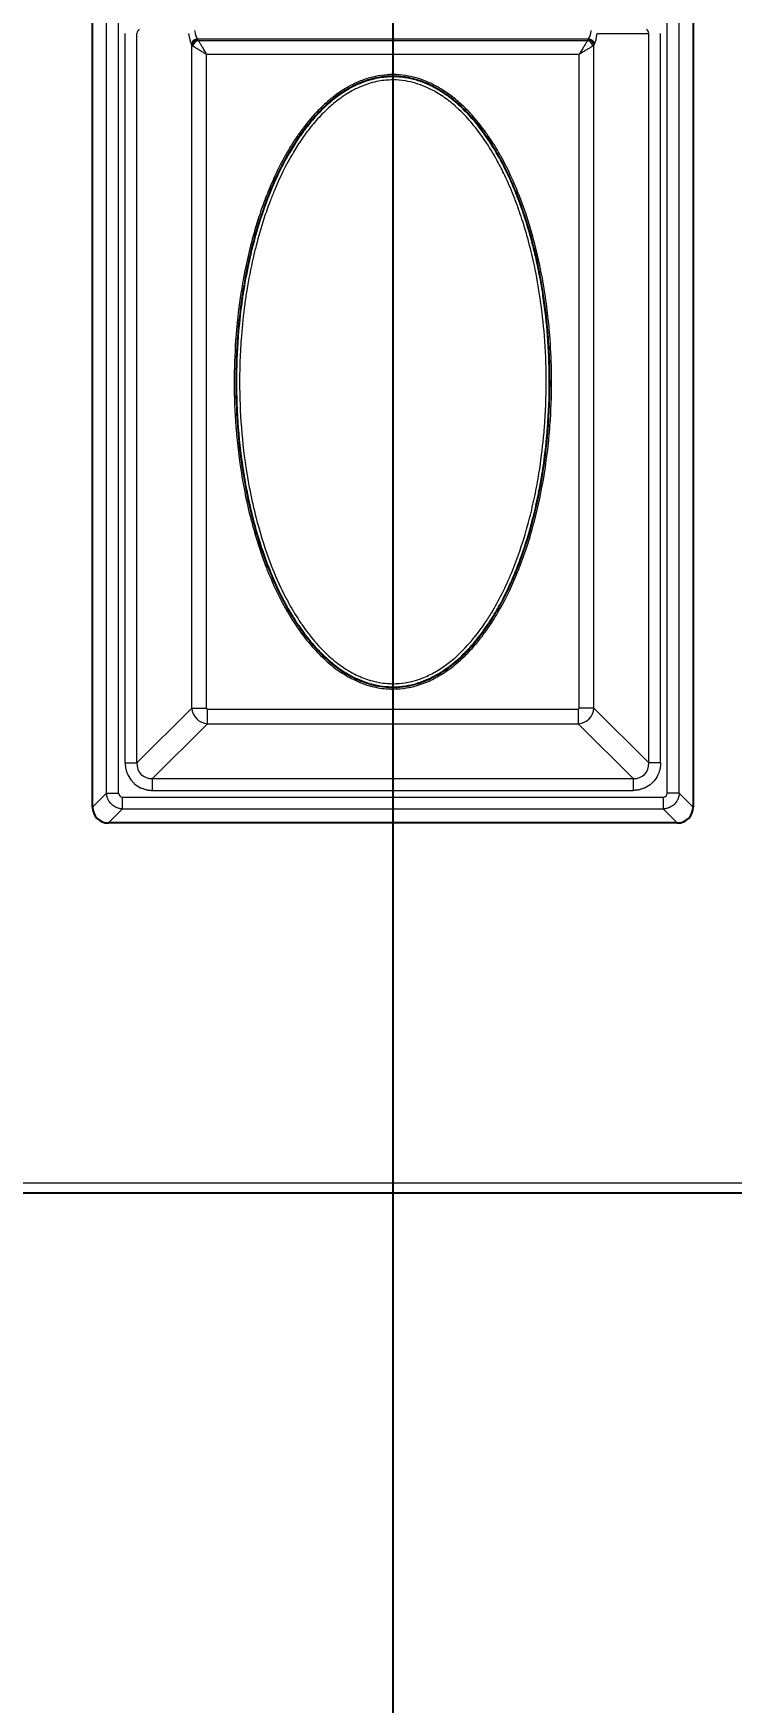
# Model space of a CAD drawing. Header units: millimetres. Extents: x 0 to 1486, y 0 to 1051.
# Drawn here: x 270.6 to 305.1, y 122.8 to 205.4 of the extents above; entities that cross this region are included whole.
import ezdxf

# ---------------------------------------------------------------- set-up
doc = ezdxf.new("R2010")
doc.units = ezdxf.units.MM
doc.header["$LTSCALE"] = 1.25
for name, color, linetype, lineweight, true_color in [('Bemaßungen(DIN)', 7, 'Continuous', 5, 0x262659), ('Sichtbare Kanten(DIN)', 7, 'Continuous', 25, 0x262659), ('Sichtbare tangentiale Kanten(DIN)', 7, 'Continuous', 15, 0x1a1a3e)]:
    doc.layers.add(name, color=color, linetype=linetype, lineweight=lineweight, true_color=true_color)
doc.styles.add('Aktuell-DINGroßer Text', font='arial.ttf')
doc.dimstyles.new('STANDARD-DIN', dxfattribs={"dimscale": 1.25, "dimtxt": 5.25, "dimasz": 2.5, "dimexe": 3.175, "dimexo": 0, "dimgap": 0.8, "dimtad": 1, "dimrnd": 1e-08, "dimtxsty": 'Aktuell-DINGroßer Text', "dimcen": 0.09, "dimdle": 10, "dimclrd": 256, "dimclre": 256, "dimclrt": 256, "dimazin": 2, "dimtfac": 0.666667, "dimtmove": 0, "dimatfit": 3, "dimfxl": 1, "dimtolj": 1, "dimlwd": 25, "dimlwe": 25, "dimarcsym": 0})

# ---------------------------------------------------------------- blocks, each defined once
blk = doc.blocks.new('_DotSmall')
at = {"color": 0, "linetype": 'ByBlock', "const_width": 0.5}
blk.add_lwpolyline([(-0.0625, 0, 1), (0.0625, 0, 1)], format="xyb", close=True, dxfattribs=at)
blk = doc.blocks.new('*D92')
at = {"layer": 'Bemaßungen(DIN)', "color": 250, "linetype": 'Continuous', "lineweight": 25, "true_color": 0x3f3f3f, "transparency": 16777216}
for p, q in [((254.888, 223.658), (254.888, 107.189)), ((288.388, 223.658), (288.388, 107.189)), ((254.888, 111.158), (288.388, 111.158))]:
    blk.add_line(p, q, dxfattribs=at)
at = {"layer": 'Defpoints', "color": 0, "linetype": 'Continuous', "transparency": 16777216}
for p in [(254.888, 223.658), (288.388, 223.658), (288.388, 111.158)]:
    blk.add_point(p, dxfattribs=at)
at = {"layer": 'Bemaßungen(DIN)', "color": 250, "linetype": 'Continuous', "lineweight": 25, "true_color": 0x3f3f3f, "transparency": 16777216, "xscale": 3.125, "yscale": 3.125, "zscale": 3.125, "rotation": 180}
blk.add_blockref('_DotSmall', (254.888, 111.158), dxfattribs=at)
at = {"layer": 'Bemaßungen(DIN)', "color": 250, "linetype": 'Continuous', "lineweight": 25, "true_color": 0x3f3f3f, "transparency": 16777216, "xscale": 3.125, "yscale": 3.125, "zscale": 3.125}
blk.add_blockref('_DotSmall', (288.388, 111.158), dxfattribs=at)
at = {"layer": 'Bemaßungen(DIN)', "color": 179, "linetype": 'Continuous', "lineweight": 25, "true_color": 0x262659, "transparency": 16777216, "insert": (257.557, 120.046), "char_height": 6.5625, "attachment_point": 1, "style": 'Aktuell-DINGroßer Text'}
blk.add_mtext('\\A1;33,5{\\H4.375;±0,1}', dxfattribs=at)
blk = doc.blocks.new('*D93')
at = {"layer": 'Bemaßungen(DIN)', "color": 250, "linetype": 'Continuous', "lineweight": 25, "true_color": 0x3f3f3f, "transparency": 16777216}
for p, q in [((288.388, 223.658), (288.388, 107.189)), ((321.888, 223.658), (321.888, 107.189)), ((288.388, 111.158), (321.888, 111.158))]:
    blk.add_line(p, q, dxfattribs=at)
at = {"layer": 'Defpoints', "color": 0, "linetype": 'Continuous', "transparency": 16777216}
for p in [(288.388, 223.658), (321.888, 223.658), (321.888, 111.158)]:
    blk.add_point(p, dxfattribs=at)
at = {"layer": 'Bemaßungen(DIN)', "color": 250, "linetype": 'Continuous', "lineweight": 25, "true_color": 0x3f3f3f, "transparency": 16777216, "xscale": 3.125, "yscale": 3.125, "zscale": 3.125, "rotation": 180}
blk.add_blockref('_DotSmall', (288.388, 111.158), dxfattribs=at)
at = {"layer": 'Bemaßungen(DIN)', "color": 250, "linetype": 'Continuous', "lineweight": 25, "true_color": 0x3f3f3f, "transparency": 16777216, "xscale": 3.125, "yscale": 3.125, "zscale": 3.125}
blk.add_blockref('_DotSmall', (321.888, 111.158), dxfattribs=at)
at = {"layer": 'Bemaßungen(DIN)', "color": 179, "linetype": 'Continuous', "lineweight": 25, "true_color": 0x262659, "transparency": 16777216, "insert": (291.057, 120.046), "char_height": 6.5625, "attachment_point": 1, "style": 'Aktuell-DINGroßer Text'}
blk.add_mtext('\\A1;33,5{\\H4.375;±0,1}', dxfattribs=at)

msp = doc.modelspace()

# ---------------------------------------------------------------- linework, layer by layer
at = {"layer": 'Sichtbare Kanten(DIN)'}
for p, q in [((273.538, 167.096), (273.538, 280.22)), ((303.238, 280.22), (303.238, 167.096)), ((302.45, 166.308), (274.326, 166.308)), ((209.138, 148.008), (1081.138, 148.008))]:
    msp.add_line(p, q, dxfattribs=at)
for centre, major_axis in [((274.351, 167.12), (-0.583, -0.583)), ((302.426, 167.12), (0.583, -0.583))]:
    msp.add_ellipse(centre, major_axis=major_axis, ratio=0.970288, start_param=5.512866, end_param=7.053504, dxfattribs=at)
at = {"layer": 'Sichtbare tangentiale Kanten(DIN)'}
for p, q in [((274.232, 167.79), (274.232, 279.527)), ((274.823, 167.79), (274.823, 279.527)), ((301.954, 167.79), (301.954, 279.527)), ((302.545, 167.79), (302.545, 279.527)), ((275.151, 169.279), (275.151, 205.361)), ((275.733, 169.279), (275.733, 205.361)), ((278.445, 204.778), (278.423, 204.82)), ((278.445, 171.991), (278.445, 204.778)), ((278.714, 205.09), (298.062, 205.09)), ((278.736, 205.047), (278.714, 205.09)), ((278.768, 205.004), (298.008, 205.004)), ((298.041, 205.047), (298.062, 205.09)), ((298.332, 204.778), (298.353, 204.82)), ((298.332, 171.991), (298.332, 204.778)), ((298.489, 205.361), (301.044, 205.361)), ((301.044, 169.279), (301.044, 205.361)), ((301.626, 169.279), (301.626, 205.361)), ((279.172, 204.33), (297.604, 204.33)), ((279.172, 171.991), (279.172, 204.33)), ((297.604, 171.991), (297.604, 204.33)), ((288.388, 203.325), (288.388, 203.249)), ((288.388, 203.249), (288.388, 203.213)), ((288.388, 203.213), (288.388, 203.059)), ((275.733, 169.279), (278.445, 171.991)), ((278.445, 171.991), (279.172, 171.991)), ((279.221, 171.942), (297.556, 171.942)), ((279.221, 171.215), (279.221, 171.942)), ((297.556, 171.942), (297.556, 171.215)), ((298.332, 171.991), (297.604, 171.991)), ((301.044, 169.279), (298.332, 171.991)), ((276.509, 168.503), (279.221, 171.215)), ((279.221, 171.215), (297.556, 171.215)), ((300.267, 168.503), (297.556, 171.215)), ((275.151, 169.279), (275.733, 169.279)), ((301.626, 169.279), (301.044, 169.279)), ((276.509, 167.921), (276.509, 168.503)), ((276.509, 168.503), (300.267, 168.503)), ((300.267, 168.503), (300.267, 167.921)), ((273.538, 167.096), (274.232, 167.79)), ((274.232, 167.79), (274.823, 167.79)), ((276.509, 167.921), (300.267, 167.921)), ((302.545, 167.79), (301.954, 167.79)), ((303.238, 167.096), (302.545, 167.79)), ((274.326, 166.308), (275.02, 167.002)), ((275.02, 167.593), (301.757, 167.593)), ((275.02, 167.002), (275.02, 167.593)), ((275.02, 167.002), (301.757, 167.002)), ((301.757, 167.593), (301.757, 167.002)), ((302.45, 166.308), (301.757, 167.002)), ((209.138, 148.508), (1081.138, 148.508))]:
    msp.add_line(p, q, dxfattribs=at)
for centre, major_axis, ratio, start_param, end_param in [((276.027, 205.361), (0.294, 0), 0.850826, 2.198862, 3.141444), ((278.554, 205.895), (-0.001, 1.197), 0.249407, 2.033422, 2.685728), ((278.714, 204.82), (-0.267, -0.136), 0.876427, 4.292601, 5.756816), ((278.736, 204.778), (-0.267, -0.136), 0.876427, 4.292601, 5.756816), ((279.226, 204.831), (-0.803, 0), 0.281851, 0.234549, 0.438861), ((278.768, 204.734), (-0.212, -0.212), 0.822157, 4.024283, 5.400495), ((278.846, 205.898), (0, 0.9), 0.332438, 2.027023, 2.68632), ((279.261, 205.099), (-0.539, 0), 0.439726, 0.219686, 0.413587), ((297.515, 205.099), (0.539, 0), 0.439726, 5.869599, 6.063499), ((298.008, 204.734), (0.212, -0.212), 0.822157, 0.88269, 2.258902), ((298.041, 204.778), (0.267, -0.136), 0.876427, 0.526369, 1.990584), ((297.931, 205.898), (0, 0.9), 0.332438, 3.596865, 4.256163), ((298.062, 204.82), (0.267, -0.136), 0.876427, 0.526369, 1.990584), ((297.551, 204.831), (0.803, 0), 0.281851, 5.844325, 6.048636), ((298.223, 205.895), (0.001, 1.197), 0.249407, 3.597457, 4.249764), ((300.75, 205.361), (-0.294, 0), 0.850826, 3.141742, 4.084323), ((279.224, 171.994), (0.566, -0.566), 0.950188, 3.956104, 5.468674), ((279.224, 171.994), (0.0375, 0.0375), 0.943242, 2.385308, 3.897877), ((297.553, 171.994), (-0.566, -0.566), 0.950188, 0.814511, 2.327081), ((297.553, 171.994), (-0.0375, 0.0375), 0.943242, 2.385308, 3.897877), ((276.593, 169.363), (0.65, 0.65), 0.870843, 2.385491, 3.897694), ((300.183, 169.363), (-0.65, 0.65), 0.870843, 2.385491, 3.897694), ((275.026, 167.796), (-0.146, -0.146), 0.970883, 5.512439, 7.053932), ((301.751, 167.796), (-0.146, 0.146), 0.970883, 2.370846, 3.912339)]:
    msp.add_ellipse(centre, major_axis=major_axis, ratio=ratio, start_param=start_param, end_param=end_param, dxfattribs=at)
for points, knots in [([(278.768, 205.004), (278.774, 204.995), (278.779, 204.985), (278.785, 204.975), (278.792, 204.965), (278.798, 204.954), (278.805, 204.943), (278.816, 204.924), (278.828, 204.904), (278.841, 204.883), (278.843, 204.879), (278.846, 204.874), (278.848, 204.87), (278.874, 204.827), (278.902, 204.781), (278.931, 204.732), (278.937, 204.723), (278.943, 204.713), (278.949, 204.703), (278.984, 204.644), (279.021, 204.583), (279.058, 204.52), (279.077, 204.489), (279.096, 204.457), (279.115, 204.426), (279.125, 204.41), (279.134, 204.394), (279.144, 204.378), (279.153, 204.362), (279.163, 204.346), (279.172, 204.33)], [0, 0, 0, 0, 0.0583903, 0.0583903, 0.0583903, 0.1166231, 0.1166231, 0.1166231, 0.213731, 0.213731, 0.213731, 0.233069, 0.233069, 0.233069, 0.4274621, 0.4274621, 0.4274621, 0.4661163, 0.4661163, 0.4661163, 0.6989275, 0.6989275, 0.6989275, 0.8156207, 0.8156207, 0.8156207, 0.8739806, 0.8739806, 0.8739806, 0.9322842, 0.9322842, 0.9322842, 0.9322842]), ([(298.008, 205.004), (298.003, 204.995), (297.997, 204.985), (297.991, 204.975), (297.985, 204.965), (297.978, 204.954), (297.972, 204.943), (297.961, 204.924), (297.949, 204.904), (297.936, 204.883), (297.933, 204.879), (297.931, 204.874), (297.928, 204.87), (297.903, 204.827), (297.875, 204.781), (297.845, 204.732), (297.84, 204.723), (297.834, 204.713), (297.828, 204.703), (297.792, 204.644), (297.756, 204.583), (297.718, 204.52), (297.699, 204.489), (297.68, 204.457), (297.661, 204.426), (297.652, 204.41), (297.642, 204.394), (297.633, 204.378), (297.623, 204.362), (297.614, 204.346), (297.604, 204.33)], [0, 0, 0, 0, 0.0583903, 0.0583903, 0.0583903, 0.1166231, 0.1166231, 0.1166231, 0.2137311, 0.2137311, 0.2137311, 0.233069, 0.233069, 0.233069, 0.4274621, 0.4274621, 0.4274621, 0.4661163, 0.4661163, 0.4661163, 0.6989275, 0.6989275, 0.6989275, 0.8156207, 0.8156207, 0.8156207, 0.8739806, 0.8739806, 0.8739806, 0.9322842, 0.9322842, 0.9322842, 0.9322842]), ([(278.499, 204.734), (278.508, 204.729), (278.517, 204.723), (278.528, 204.717), (278.538, 204.711), (278.549, 204.705), (278.56, 204.698), (278.579, 204.687), (278.599, 204.675), (278.62, 204.662), (278.624, 204.66), (278.628, 204.657), (278.632, 204.654), (278.675, 204.629), (278.722, 204.601), (278.77, 204.572), (278.78, 204.566), (278.79, 204.56), (278.799, 204.554), (278.858, 204.519), (278.92, 204.482), (278.982, 204.444), (279.014, 204.425), (279.045, 204.407), (279.077, 204.387), (279.093, 204.378), (279.109, 204.368), (279.125, 204.359), (279.14, 204.349), (279.156, 204.34), (279.172, 204.33)], [0, 0, 0, 0, 0.0583903, 0.0583903, 0.0583903, 0.1166231, 0.1166231, 0.1166231, 0.213731, 0.213731, 0.213731, 0.233069, 0.233069, 0.233069, 0.4274621, 0.4274621, 0.4274621, 0.4661163, 0.4661163, 0.4661163, 0.6989275, 0.6989275, 0.6989275, 0.8156207, 0.8156207, 0.8156207, 0.8739806, 0.8739806, 0.8739806, 0.9322842, 0.9322842, 0.9322842, 0.9322842]), ([(298.278, 204.734), (298.269, 204.729), (298.259, 204.723), (298.249, 204.717), (298.239, 204.711), (298.228, 204.705), (298.217, 204.698), (298.198, 204.687), (298.178, 204.675), (298.157, 204.662), (298.153, 204.66), (298.148, 204.657), (298.144, 204.654), (298.101, 204.629), (298.055, 204.601), (298.006, 204.572), (297.997, 204.566), (297.987, 204.56), (297.977, 204.554), (297.918, 204.519), (297.857, 204.482), (297.794, 204.444), (297.763, 204.425), (297.731, 204.407), (297.7, 204.387), (297.684, 204.378), (297.668, 204.368), (297.652, 204.359), (297.636, 204.349), (297.62, 204.34), (297.604, 204.33)], [0, 0, 0, 0, 0.0583903, 0.0583903, 0.0583903, 0.1166231, 0.1166231, 0.1166231, 0.2137311, 0.2137311, 0.2137311, 0.233069, 0.233069, 0.233069, 0.4274621, 0.4274621, 0.4274621, 0.4661163, 0.4661163, 0.4661163, 0.6989275, 0.6989275, 0.6989275, 0.8156207, 0.8156207, 0.8156207, 0.8739806, 0.8739806, 0.8739806, 0.9322842, 0.9322842, 0.9322842, 0.9322842]), ([(288.388, 203.325), (288.601, 203.325), (288.815, 203.308), (289.025, 203.275), (289.197, 203.248), (289.367, 203.211), (289.534, 203.164), (289.71, 203.114), (289.882, 203.054), (290.051, 202.984), (290.24, 202.905), (290.423, 202.815), (290.601, 202.715), (290.733, 202.64), (290.863, 202.56), (290.989, 202.475), (291.183, 202.343), (291.37, 202.2), (291.549, 202.049), (291.641, 201.971), (291.73, 201.891), (291.817, 201.81), (292.012, 201.627), (292.198, 201.435), (292.374, 201.234), (292.598, 200.98), (292.807, 200.714), (293.003, 200.438), (293.031, 200.398), (293.059, 200.358), (293.087, 200.318), (293.307, 200), (293.511, 199.671), (293.7, 199.334), (293.725, 199.29), (293.75, 199.246), (293.774, 199.202), (293.935, 198.907), (294.086, 198.606), (294.228, 198.301), (294.391, 197.948), (294.542, 197.59), (294.681, 197.227), (294.956, 196.512), (295.187, 195.78), (295.381, 195.04), (295.383, 195.034), (295.384, 195.028), (295.386, 195.022), (295.582, 194.273), (295.74, 193.515), (295.865, 192.751), (295.932, 192.346), (295.989, 191.939), (296.037, 191.531), (296.079, 191.171), (296.115, 190.809), (296.143, 190.447), (296.189, 189.868), (296.218, 189.287), (296.229, 188.706), (296.233, 188.513), (296.235, 188.321), (296.235, 188.129), (296.235, 187.408), (296.209, 186.688), (296.156, 185.97), (296.152, 185.917), (296.148, 185.863), (296.144, 185.81), (296.082, 185.039), (295.99, 184.27), (295.865, 183.506), (295.864, 183.498), (295.863, 183.49), (295.861, 183.483), (295.737, 182.727), (295.58, 181.976), (295.386, 181.236), (295.337, 181.049), (295.286, 180.863), (295.233, 180.678), (295.071, 180.12), (294.888, 179.568), (294.679, 179.026), (294.644, 178.933), (294.607, 178.84), (294.57, 178.747), (294.318, 178.122), (294.031, 177.511), (293.701, 176.923), (293.656, 176.845), (293.611, 176.767), (293.566, 176.689), (293.415, 176.434), (293.256, 176.183), (293.087, 175.939), (292.989, 175.798), (292.887, 175.658), (292.783, 175.522), (292.652, 175.351), (292.516, 175.185), (292.374, 175.023), (292.189, 174.813), (291.995, 174.611), (291.789, 174.421), (291.711, 174.349), (291.631, 174.278), (291.549, 174.209), (291.329, 174.023), (291.097, 173.85), (290.854, 173.695), (290.771, 173.642), (290.686, 173.591), (290.601, 173.543), (290.382, 173.419), (290.154, 173.311), (289.919, 173.221), (289.793, 173.173), (289.664, 173.13), (289.534, 173.093), (289.379, 173.049), (289.221, 173.014), (289.063, 172.988), (288.84, 172.951), (288.614, 172.932), (288.388, 172.932), (288.277, 172.932), (288.166, 172.937), (288.055, 172.946), (287.781, 172.968), (287.508, 173.018), (287.243, 173.093), (287.238, 173.094), (287.234, 173.096), (287.229, 173.097), (286.937, 173.18), (286.654, 173.294), (286.383, 173.431), (286.313, 173.467), (286.244, 173.504), (286.176, 173.543), (285.944, 173.674), (285.721, 173.822), (285.509, 173.983), (285.413, 174.056), (285.319, 174.131), (285.227, 174.209), (284.992, 174.408), (284.77, 174.623), (284.56, 174.848), (284.507, 174.906), (284.454, 174.964), (284.402, 175.023), (284.147, 175.314), (283.91, 175.621), (283.69, 175.939), (283.67, 175.968), (283.65, 175.997), (283.631, 176.026), (283.433, 176.317), (283.248, 176.617), (283.076, 176.923), (283.02, 177.022), (282.966, 177.121), (282.913, 177.221), (282.638, 177.739), (282.395, 178.273), (282.179, 178.818), (282.151, 178.887), (282.124, 178.956), (282.097, 179.026), (281.889, 179.568), (281.705, 180.12), (281.544, 180.678), (281.49, 180.863), (281.439, 181.049), (281.39, 181.236), (281.223, 181.875), (281.083, 182.521), (280.968, 183.172), (280.948, 183.283), (280.929, 183.395), (280.911, 183.506), (280.786, 184.27), (280.694, 185.039), (280.633, 185.81), (280.631, 185.838), (280.628, 185.867), (280.626, 185.895), (280.57, 186.638), (280.542, 187.383), (280.542, 188.129), (280.542, 188.2), (280.542, 188.27), (280.542, 188.341), (280.547, 189.044), (280.577, 189.747), (280.633, 190.447), (280.643, 190.578), (280.654, 190.708), (280.667, 190.838), (280.726, 191.478), (280.807, 192.117), (280.911, 192.751), (280.971, 193.114), (281.038, 193.477), (281.113, 193.837), (281.196, 194.234), (281.288, 194.629), (281.39, 195.022), (281.502, 195.448), (281.626, 195.872), (281.763, 196.291), (281.866, 196.607), (281.978, 196.921), (282.097, 197.231), (282.152, 197.373), (282.208, 197.514), (282.266, 197.654), (282.497, 198.214), (282.757, 198.761), (283.052, 199.29), (283.06, 199.305), (283.068, 199.319), (283.076, 199.334), (283.266, 199.671), (283.469, 200), (283.69, 200.318), (283.699, 200.332), (283.709, 200.346), (283.719, 200.36), (283.931, 200.663), (284.158, 200.956), (284.402, 201.234), (284.531, 201.38), (284.664, 201.522), (284.803, 201.659), (284.939, 201.794), (285.081, 201.924), (285.227, 202.049), (285.359, 202.161), (285.496, 202.268), (285.636, 202.369), (285.81, 202.494), (285.99, 202.61), (286.175, 202.715), (286.325, 202.799), (286.48, 202.877), (286.637, 202.946), (286.834, 203.032), (287.036, 203.105), (287.243, 203.164), (287.615, 203.269), (288.002, 203.325), (288.388, 203.325)], [0, 0, 0, 0, 0.639708, 0.639708, 0.639708, 1.160348, 1.160348, 1.160348, 1.708499, 1.708499, 1.708499, 2.321068, 2.321068, 2.321068, 2.777127, 2.777127, 2.777127, 3.481707, 3.481707, 3.481707, 3.840961, 3.840961, 3.840961, 4.642216, 4.642216, 4.642216, 5.656868, 5.656868, 5.656868, 5.802986, 5.802986, 5.802986, 6.963587, 6.963587, 6.963587, 7.114552, 7.114552, 7.114552, 8.124051, 8.124051, 8.124051, 9.289556, 9.289556, 9.289556, 11.587453, 11.587453, 11.587453, 11.605982, 11.605982, 11.605982, 13.927144, 13.927144, 13.927144, 15.159529, 15.159529, 15.159529, 16.248341, 16.248341, 16.248341, 17.992352, 17.992352, 17.992352, 18.569576, 18.569576, 18.569576, 20.730291, 20.730291, 20.730291, 20.890769, 20.890769, 20.890769, 23.211965, 23.211965, 23.211965, 23.235727, 23.235727, 23.235727, 25.53318, 25.53318, 25.53318, 26.112017, 26.112017, 26.112017, 27.854377, 27.854377, 27.854377, 28.153739, 28.153739, 28.153739, 30.175566, 30.175566, 30.175566, 30.445968, 30.445968, 30.445968, 31.33622, 31.33622, 31.33622, 31.85246, 31.85246, 31.85246, 32.496894, 32.496894, 32.496894, 33.336993, 33.336993, 33.336993, 33.657412, 33.657412, 33.657412, 34.522413, 34.522413, 34.522413, 34.818036, 34.818036, 34.818036, 35.57249, 35.57249, 35.57249, 35.978641, 35.978641, 35.978641, 36.46173, 36.46173, 36.46173, 37.139135, 37.139135, 37.139135, 37.472442, 37.472442, 37.472442, 38.299742, 38.299742, 38.299742, 38.313597, 38.313597, 38.313597, 39.224503, 39.224503, 39.224503, 39.460285, 39.460285, 39.460285, 40.259784, 40.259784, 40.259784, 40.620853, 40.620853, 40.620853, 41.545701, 41.545701, 41.545701, 41.781511, 41.781511, 41.781511, 42.942132, 42.942132, 42.942132, 43.047049, 43.047049, 43.047049, 44.102719, 44.102719, 44.102719, 44.442229, 44.442229, 44.442229, 46.200033, 46.200033, 46.200033, 46.423921, 46.423921, 46.423921, 48.166433, 48.166433, 48.166433, 48.745108, 48.745108, 48.745108, 50.727284, 50.727284, 50.727284, 51.066318, 51.066318, 51.066318, 53.387519, 53.387519, 53.387519, 53.473034, 53.473034, 53.473034, 55.708716, 55.708716, 55.708716, 55.921312, 55.921312, 55.921312, 58.029915, 58.029915, 58.029915, 58.421576, 58.421576, 58.421576, 60.351166, 60.351166, 60.351166, 61.455449, 61.455449, 61.455449, 62.672368, 62.672368, 62.672368, 63.995258, 63.995258, 63.995258, 64.993535, 64.993535, 64.993535, 65.448701, 65.448701, 65.448701, 67.264643, 67.264643, 67.264643, 67.314699, 67.314699, 67.314699, 68.475297, 68.475297, 68.475297, 68.525889, 68.525889, 68.525889, 69.636002, 69.636002, 69.636002, 70.220476, 70.220476, 70.220476, 70.796631, 70.796631, 70.796631, 71.316647, 71.316647, 71.316647, 71.957253, 71.957253, 71.957253, 72.473802, 72.473802, 72.473802, 73.117889, 73.117889, 73.117889, 74.278288, 74.278288, 74.278288, 74.278288]), ([(288.388, 203.249), (288.65, 203.249), (289.209, 203.193), (290.083, 202.923), (290.962, 202.439), (291.811, 201.748), (292.571, 200.92), (293.202, 200.037), (293.935, 198.801), (294.672, 197.157), (295.297, 195.172), (295.715, 193.286), (296.029, 191.196), (296.195, 188.752), (296.122, 185.897), (295.782, 183.2), (295.224, 180.794), (294.507, 178.683), (293.664, 176.92), (292.706, 175.491), (291.801, 174.488), (290.869, 173.754), (289.98, 173.295), (289.047, 173.027), (288.065, 172.973), (287.144, 173.173), (286.39, 173.496), (285.76, 173.875), (285.158, 174.351), (284.554, 174.946), (283.985, 175.635), (283.444, 176.429), (282.839, 177.483), (282.195, 178.899), (281.556, 180.789), (281.005, 183.145), (280.674, 185.714), (280.585, 188.367), (280.713, 190.938), (281.09, 193.59), (281.682, 195.915), (282.383, 197.801), (282.994, 199.068), (283.61, 200.087), (284.183, 200.882), (284.908, 201.694), (285.733, 202.387), (286.683, 202.92), (287.551, 203.193), (288.141, 203.249), (288.388, 203.249)], [0, 0, 0, 0, 0.801473, 1.708499, 2.777127, 3.840961, 5.018658, 6.172353, 7.114552, 9.351003, 11.587453, 13.373491, 15.159529, 17.94491, 20.730291, 23.740723, 26.112017, 28.153739, 30.445968, 31.987116, 33.336993, 34.522413, 35.57249, 36.368743, 37.472442, 38.554664, 39.224503, 39.965544, 40.78815, 41.545701, 42.532728, 43.487478, 44.442229, 46.200033, 48.166433, 50.445565, 53.473034, 55.947305, 58.421576, 61.208417, 63.995258, 65.629951, 67.264643, 68.228999, 69.222094, 70.220476, 71.519846, 72.473802, 73.523577, 74.278288, 74.278288, 74.278288, 74.278288]), ([(288.388, 203.213), (288.781, 203.213), (289.174, 203.152), (289.55, 203.042), (289.72, 202.992), (289.887, 202.931), (290.05, 202.862), (290.246, 202.778), (290.437, 202.681), (290.621, 202.574), (290.736, 202.506), (290.849, 202.434), (290.959, 202.359), (291.169, 202.215), (291.37, 202.057), (291.561, 201.89), (291.603, 201.853), (291.646, 201.815), (291.687, 201.777), (291.93, 201.554), (292.158, 201.316), (292.371, 201.066), (292.432, 200.995), (292.492, 200.923), (292.551, 200.85), (292.733, 200.623), (292.904, 200.389), (293.066, 200.149), (293.116, 200.075), (293.165, 200), (293.214, 199.925), (293.372, 199.678), (293.522, 199.425), (293.664, 199.168), (293.671, 199.155), (293.678, 199.142), (293.686, 199.128), (293.841, 198.844), (293.986, 198.554), (294.122, 198.261), (294.286, 197.909), (294.436, 197.552), (294.575, 197.19), (294.588, 197.156), (294.601, 197.121), (294.614, 197.086), (294.738, 196.759), (294.852, 196.429), (294.958, 196.096), (295.083, 195.703), (295.197, 195.306), (295.3, 194.907), (295.36, 194.673), (295.416, 194.438), (295.469, 194.202), (295.583, 193.695), (295.681, 193.185), (295.764, 192.672), (295.785, 192.54), (295.806, 192.408), (295.825, 192.275), (295.916, 191.655), (295.985, 191.032), (296.034, 190.407), (296.089, 189.702), (296.118, 188.994), (296.122, 188.287), (296.122, 188.234), (296.122, 188.181), (296.122, 188.129), (296.122, 187.368), (296.093, 186.608), (296.034, 185.85), (296.021, 185.685), (296.006, 185.519), (295.991, 185.353), (295.934, 184.762), (295.859, 184.172), (295.764, 183.585), (295.703, 183.205), (295.633, 182.825), (295.554, 182.448), (295.478, 182.08), (295.393, 181.714), (295.3, 181.35), (295.138, 180.722), (294.95, 180.099), (294.731, 179.488), (294.693, 179.382), (294.654, 179.276), (294.614, 179.171), (294.51, 178.895), (294.399, 178.621), (294.281, 178.349), (294.096, 177.925), (293.894, 177.507), (293.67, 177.101), (293.668, 177.097), (293.666, 177.093), (293.664, 177.089), (293.528, 176.842), (293.385, 176.6), (293.233, 176.362), (293.178, 176.277), (293.123, 176.192), (293.066, 176.109), (292.902, 175.866), (292.728, 175.629), (292.544, 175.399), (292.487, 175.329), (292.429, 175.26), (292.371, 175.191), (292.164, 174.949), (291.944, 174.718), (291.71, 174.501), (291.661, 174.456), (291.611, 174.411), (291.561, 174.367), (291.366, 174.197), (291.162, 174.038), (290.948, 173.892), (290.841, 173.819), (290.732, 173.75), (290.621, 173.684), (290.527, 173.63), (290.432, 173.578), (290.336, 173.529), (290.13, 173.425), (289.918, 173.335), (289.699, 173.262), (289.65, 173.245), (289.6, 173.23), (289.55, 173.215), (289.378, 173.164), (289.203, 173.124), (289.026, 173.096), (288.815, 173.062), (288.602, 173.045), (288.388, 173.045), (288.29, 173.045), (288.191, 173.048), (288.093, 173.056), (287.799, 173.078), (287.508, 173.132), (287.226, 173.215), (287.21, 173.22), (287.193, 173.225), (287.177, 173.23), (286.839, 173.334), (286.515, 173.479), (286.21, 173.653), (286.192, 173.663), (286.174, 173.674), (286.156, 173.684), (285.955, 173.802), (285.763, 173.932), (285.578, 174.072), (285.454, 174.166), (285.333, 174.265), (285.216, 174.367), (285.148, 174.426), (285.082, 174.487), (285.016, 174.548), (284.801, 174.751), (284.598, 174.966), (284.407, 175.19), (284.176, 175.46), (283.962, 175.742), (283.762, 176.033), (283.745, 176.058), (283.727, 176.083), (283.71, 176.109), (283.601, 176.27), (283.496, 176.435), (283.394, 176.602), (283.297, 176.762), (283.203, 176.925), (283.113, 177.089), (283.01, 177.275), (282.912, 177.463), (282.818, 177.653), (282.629, 178.036), (282.457, 178.426), (282.298, 178.821), (282.252, 178.937), (282.206, 179.054), (282.162, 179.171), (281.964, 179.696), (281.789, 180.229), (281.635, 180.768), (281.58, 180.961), (281.527, 181.155), (281.477, 181.35), (281.356, 181.819), (281.25, 182.292), (281.158, 182.767), (281.105, 183.039), (281.056, 183.312), (281.012, 183.585), (280.891, 184.336), (280.802, 185.092), (280.742, 185.85), (280.722, 186.106), (280.706, 186.363), (280.693, 186.619), (280.667, 187.122), (280.654, 187.625), (280.654, 188.129), (280.654, 188.522), (280.662, 188.916), (280.678, 189.31), (280.692, 189.676), (280.714, 190.042), (280.743, 190.407), (280.784, 190.937), (280.84, 191.465), (280.911, 191.991), (280.942, 192.219), (280.976, 192.446), (281.012, 192.672), (281.092, 193.163), (281.185, 193.651), (281.292, 194.136), (281.35, 194.394), (281.411, 194.651), (281.477, 194.907), (281.592, 195.355), (281.721, 195.8), (281.865, 196.24), (281.957, 196.524), (282.056, 196.806), (282.162, 197.086), (282.193, 197.169), (282.225, 197.251), (282.258, 197.334), (282.4, 197.694), (282.553, 198.051), (282.72, 198.402), (282.844, 198.661), (282.974, 198.917), (283.113, 199.168), (283.169, 199.27), (283.226, 199.371), (283.285, 199.472), (283.414, 199.692), (283.549, 199.909), (283.692, 200.122), (283.698, 200.131), (283.704, 200.14), (283.71, 200.149), (283.847, 200.352), (283.991, 200.551), (284.143, 200.745), (284.228, 200.854), (284.315, 200.961), (284.405, 201.067), (284.594, 201.287), (284.793, 201.498), (285.004, 201.698), (285.074, 201.763), (285.144, 201.828), (285.216, 201.89), (285.399, 202.051), (285.591, 202.202), (285.792, 202.341), (285.91, 202.423), (286.031, 202.501), (286.155, 202.574), (286.325, 202.673), (286.5, 202.763), (286.68, 202.842), (286.857, 202.92), (287.04, 202.987), (287.226, 203.042), (287.367, 203.083), (287.51, 203.118), (287.654, 203.144), (287.896, 203.189), (288.142, 203.213), (288.388, 203.213)], [0, 0, 0, 0, 1.13436, 1.13436, 1.13436, 1.648132, 1.648132, 1.648132, 2.268893, 2.268893, 2.268893, 2.658644, 2.658644, 2.658644, 3.403508, 3.403508, 3.403508, 3.570243, 3.570243, 3.570243, 4.538009, 4.538009, 4.538009, 4.814995, 4.814995, 4.814995, 5.672522, 5.672522, 5.672522, 5.936787, 5.936787, 5.936787, 6.807049, 6.807049, 6.807049, 6.85221, 6.85221, 6.85221, 7.813767, 7.813767, 7.813767, 8.965202, 8.965202, 8.965202, 9.076064, 9.076064, 9.076064, 10.116636, 10.116636, 10.116636, 11.345066, 11.345066, 11.345066, 12.065149, 12.065149, 12.065149, 13.614093, 13.614093, 13.614093, 14.013663, 14.013663, 14.013663, 15.88308, 15.88308, 15.88308, 17.995019, 17.995019, 17.995019, 18.152131, 18.152131, 18.152131, 20.421151, 20.421151, 20.421151, 20.917399, 20.917399, 20.917399, 22.690238, 22.690238, 22.690238, 23.83978, 23.83978, 23.83978, 24.959232, 24.959232, 24.959232, 26.893631, 26.893631, 26.893631, 27.228211, 27.228211, 27.228211, 28.107348, 28.107348, 28.107348, 29.483886, 29.483886, 29.483886, 29.497213, 29.497213, 29.497213, 30.332062, 30.332062, 30.332062, 30.631736, 30.631736, 30.631736, 31.500075, 31.500075, 31.500075, 31.766262, 31.766262, 31.766262, 32.704434, 32.704434, 32.704434, 32.900755, 32.900755, 32.900755, 33.658217, 33.658217, 33.658217, 34.035302, 34.035302, 34.035302, 34.350766, 34.350766, 34.350766, 35.019428, 35.019428, 35.019428, 35.169775, 35.169775, 35.169775, 35.688089, 35.688089, 35.688089, 36.304253, 36.304253, 36.304253, 36.588432, 36.588432, 36.588432, 37.438768, 37.438768, 37.438768, 37.488776, 37.488776, 37.488776, 38.512582, 38.512582, 38.512582, 38.573276, 38.573276, 38.573276, 39.250927, 39.250927, 39.250927, 39.707763, 39.707763, 39.707763, 39.971507, 39.971507, 39.971507, 40.840853, 40.840853, 40.840853, 41.886498, 41.886498, 41.886498, 41.976802, 41.976802, 41.976802, 42.555048, 42.555048, 42.555048, 43.111289, 43.111289, 43.111289, 43.74126, 43.74126, 43.74126, 45.007841, 45.007841, 45.007841, 45.380295, 45.380295, 45.380295, 47.050279, 47.050279, 47.050279, 47.649332, 47.649332, 47.649332, 49.092716, 49.092716, 49.092716, 49.918292, 49.918292, 49.918292, 52.18734, 52.18734, 52.18734, 52.954306, 52.954306, 52.954306, 54.456398, 54.456398, 54.456398, 55.632024, 55.632024, 55.632024, 56.72542, 56.72542, 56.72542, 58.309742, 58.309742, 58.309742, 58.994445, 58.994445, 58.994445, 60.475949, 60.475949, 60.475949, 61.263459, 61.263459, 61.263459, 62.642156, 62.642156, 62.642156, 63.532468, 63.532468, 63.532468, 63.795658, 63.795658, 63.795658, 64.94916, 64.94916, 64.94916, 65.801482, 65.801482, 65.801482, 66.146102, 66.146102, 66.146102, 66.904062, 66.904062, 66.904062, 66.935983, 66.935983, 66.935983, 67.662022, 67.662022, 67.662022, 68.070543, 68.070543, 68.070543, 68.924954, 68.924954, 68.924954, 69.205049, 69.205049, 69.205049, 69.919449, 69.919449, 69.919449, 70.33964, 70.33964, 70.33964, 70.911285, 70.911285, 70.911285, 71.474241, 71.474241, 71.474241, 71.898749, 71.898749, 71.898749, 72.608523, 72.608523, 72.608523, 72.608523]), ([(288.388, 203.059), (288.595, 203.059), (288.802, 203.042), (289.006, 203.009), (289.175, 202.982), (289.343, 202.944), (289.507, 202.895), (289.671, 202.847), (289.832, 202.788), (289.99, 202.721), (290.18, 202.64), (290.365, 202.546), (290.544, 202.441), (290.656, 202.376), (290.765, 202.306), (290.872, 202.233), (291.077, 202.092), (291.273, 201.938), (291.46, 201.775), (291.502, 201.738), (291.543, 201.701), (291.584, 201.664), (291.818, 201.449), (292.038, 201.219), (292.245, 200.978), (292.248, 200.975), (292.251, 200.971), (292.255, 200.967), (292.449, 200.74), (292.632, 200.502), (292.805, 200.258), (292.85, 200.193), (292.895, 200.129), (292.939, 200.063), (293.151, 199.75), (293.347, 199.426), (293.53, 199.095), (293.537, 199.081), (293.544, 199.068), (293.551, 199.055), (293.68, 198.82), (293.801, 198.581), (293.916, 198.339), (294.073, 198.01), (294.218, 197.676), (294.353, 197.337), (294.393, 197.236), (294.432, 197.134), (294.471, 197.032), (294.594, 196.708), (294.707, 196.38), (294.812, 196.049), (294.937, 195.659), (295.049, 195.265), (295.151, 194.869), (295.201, 194.676), (295.248, 194.483), (295.292, 194.29), (295.418, 193.746), (295.524, 193.198), (295.613, 192.648), (295.634, 192.516), (295.654, 192.385), (295.674, 192.253), (295.764, 191.636), (295.833, 191.017), (295.881, 190.396), (295.936, 189.694), (295.965, 188.99), (295.969, 188.286), (295.969, 188.233), (295.969, 188.181), (295.969, 188.129), (295.969, 187.372), (295.94, 186.616), (295.881, 185.862), (295.869, 185.702), (295.855, 185.542), (295.84, 185.382), (295.783, 184.789), (295.708, 184.198), (295.613, 183.609), (295.552, 183.231), (295.482, 182.854), (295.404, 182.479), (295.328, 182.114), (295.244, 181.75), (295.151, 181.389), (294.963, 180.656), (294.738, 179.933), (294.471, 179.225), (294.204, 178.517), (293.894, 177.825), (293.53, 177.163), (293.448, 177.015), (293.364, 176.868), (293.277, 176.723), (293.169, 176.544), (293.057, 176.368), (292.939, 176.194), (292.777, 175.955), (292.606, 175.721), (292.424, 175.496), (292.369, 175.426), (292.312, 175.358), (292.254, 175.291), (292.008, 175.003), (291.744, 174.731), (291.46, 174.482), (291.434, 174.46), (291.408, 174.438), (291.383, 174.416), (291.216, 174.275), (291.042, 174.141), (290.862, 174.018), (290.758, 173.947), (290.652, 173.88), (290.543, 173.816), (290.341, 173.698), (290.131, 173.593), (289.915, 173.505), (289.781, 173.451), (289.645, 173.403), (289.507, 173.362), (289.341, 173.313), (289.172, 173.274), (289.002, 173.247), (288.799, 173.214), (288.594, 173.198), (288.388, 173.198), (288.298, 173.198), (288.209, 173.201), (288.119, 173.207), (287.832, 173.227), (287.546, 173.28), (287.27, 173.362), (287.254, 173.367), (287.238, 173.371), (287.222, 173.376), (286.974, 173.453), (286.733, 173.552), (286.502, 173.669), (286.411, 173.716), (286.321, 173.765), (286.233, 173.816), (286.038, 173.931), (285.851, 174.057), (285.671, 174.194), (285.549, 174.286), (285.431, 174.382), (285.317, 174.482), (285.067, 174.701), (284.833, 174.937), (284.614, 175.185), (284.583, 175.22), (284.552, 175.255), (284.522, 175.291), (284.296, 175.555), (284.085, 175.833), (283.888, 176.12), (283.871, 176.145), (283.854, 176.169), (283.837, 176.194), (283.625, 176.508), (283.429, 176.831), (283.247, 177.163), (283.194, 177.258), (283.143, 177.354), (283.092, 177.451), (282.851, 177.915), (282.635, 178.392), (282.44, 178.878), (282.394, 178.993), (282.349, 179.109), (282.305, 179.225), (282.074, 179.838), (281.875, 180.462), (281.703, 181.094), (281.677, 181.192), (281.651, 181.29), (281.625, 181.389), (281.505, 181.855), (281.4, 182.324), (281.308, 182.797), (281.255, 183.067), (281.207, 183.338), (281.163, 183.609), (281.043, 184.356), (280.954, 185.108), (280.895, 185.862), (280.836, 186.616), (280.807, 187.372), (280.807, 188.129), (280.807, 188.476), (280.813, 188.824), (280.826, 189.172), (280.84, 189.58), (280.863, 189.988), (280.895, 190.395), (280.936, 190.922), (280.992, 191.447), (281.063, 191.971), (281.094, 192.197), (281.127, 192.423), (281.164, 192.648), (281.251, 193.189), (281.355, 193.727), (281.477, 194.261), (281.524, 194.464), (281.573, 194.667), (281.625, 194.869), (281.74, 195.314), (281.868, 195.755), (282.01, 196.192), (282.102, 196.474), (282.201, 196.754), (282.305, 197.032), (282.373, 197.211), (282.443, 197.388), (282.516, 197.565), (282.732, 198.087), (282.975, 198.599), (283.247, 199.095), (283.302, 199.195), (283.359, 199.295), (283.417, 199.394), (283.55, 199.622), (283.69, 199.845), (283.837, 200.063), (283.901, 200.157), (283.966, 200.251), (284.032, 200.343), (284.187, 200.558), (284.35, 200.766), (284.522, 200.967), (284.707, 201.183), (284.903, 201.391), (285.11, 201.587), (285.177, 201.651), (285.246, 201.714), (285.317, 201.775), (285.496, 201.932), (285.683, 202.08), (285.879, 202.215), (285.994, 202.295), (286.112, 202.371), (286.233, 202.441), (286.397, 202.538), (286.567, 202.625), (286.741, 202.702), (286.913, 202.777), (287.09, 202.842), (287.27, 202.895), (287.405, 202.935), (287.543, 202.968), (287.682, 202.994), (287.915, 203.037), (288.152, 203.059), (288.388, 203.059)], [0, 0, 0, 0, 0.620901, 0.620901, 0.620901, 1.134291, 1.134291, 1.134291, 1.648132, 1.648132, 1.648132, 2.268896, 2.268896, 2.268896, 2.658644, 2.658644, 2.658644, 3.403509, 3.403509, 3.403509, 3.570243, 3.570243, 3.570243, 4.522872, 4.522872, 4.522872, 4.538033, 4.538033, 4.538033, 5.435647, 5.435647, 5.435647, 5.672526, 5.672526, 5.672526, 6.807049, 6.807049, 6.807049, 6.85221, 6.85221, 6.85221, 7.65563, 7.65563, 7.65563, 8.748582, 8.748582, 8.748582, 9.07605, 9.07605, 9.07605, 10.116636, 10.116636, 10.116636, 11.345061, 11.345061, 11.345061, 11.940907, 11.940907, 11.940907, 13.614094, 13.614094, 13.614094, 14.013663, 14.013663, 14.013663, 15.883041, 15.883041, 15.883041, 17.995019, 17.995019, 17.995019, 18.152131, 18.152131, 18.152131, 20.421151, 20.421151, 20.421151, 20.902488, 20.902488, 20.902488, 22.690208, 22.690208, 22.690208, 23.83978, 23.83978, 23.83978, 24.959232, 24.959232, 24.959232, 27.228332, 27.228332, 27.228332, 29.497264, 29.497264, 29.497264, 30.004132, 30.004132, 30.004132, 30.631822, 30.631822, 30.631822, 31.500075, 31.500075, 31.500075, 31.766262, 31.766262, 31.766262, 32.900744, 32.900744, 32.900744, 33.002604, 33.002604, 33.002604, 33.658217, 33.658217, 33.658217, 34.035386, 34.035386, 34.035386, 34.737409, 34.737409, 34.737409, 35.169886, 35.169886, 35.169886, 35.688089, 35.688089, 35.688089, 36.304254, 36.304254, 36.304254, 36.573387, 36.573387, 36.573387, 37.438768, 37.438768, 37.438768, 37.488776, 37.488776, 37.488776, 38.267108, 38.267108, 38.267108, 38.573188, 38.573188, 38.573188, 39.250927, 39.250927, 39.250927, 39.707618, 39.707618, 39.707618, 40.702482, 40.702482, 40.702482, 40.842288, 40.842288, 40.842288, 41.886498, 41.886498, 41.886498, 41.976801, 41.976801, 41.976801, 43.111293, 43.111293, 43.111293, 43.438274, 43.438274, 43.438274, 45.007841, 45.007841, 45.007841, 45.380294, 45.380294, 45.380294, 47.344178, 47.344178, 47.344178, 47.649338, 47.649338, 47.649338, 49.092716, 49.092716, 49.092716, 49.918319, 49.918319, 49.918319, 52.187343, 52.187343, 52.187343, 54.456392, 54.456392, 54.456392, 55.49965, 55.49965, 55.49965, 56.725435, 56.725435, 56.725435, 58.309742, 58.309742, 58.309742, 58.994439, 58.994439, 58.994439, 60.637765, 60.637765, 60.637765, 61.26347, 61.26347, 61.26347, 62.642156, 62.642156, 62.642156, 63.532496, 63.532496, 63.532496, 64.10511, 64.10511, 64.10511, 65.801507, 65.801507, 65.801507, 66.146102, 66.146102, 66.146102, 66.936006, 66.936006, 66.936006, 67.277478, 67.277478, 67.277478, 68.070691, 68.070691, 68.070691, 68.924954, 68.924954, 68.924954, 69.205049, 69.205049, 69.205049, 69.919449, 69.919449, 69.919449, 70.339628, 70.339628, 70.339628, 70.911285, 70.911285, 70.911285, 71.474194, 71.474194, 71.474194, 71.898749, 71.898749, 71.898749, 72.608523, 72.608523, 72.608523, 72.608523]), ([(275.151, 169.279), (275.151, 169.253), (275.151, 169.227), (275.153, 169.201), (275.154, 169.182), (275.155, 169.163), (275.157, 169.143), (275.158, 169.137), (275.158, 169.131), (275.159, 169.124), (275.162, 169.099), (275.165, 169.073), (275.169, 169.048), (275.172, 169.035), (275.174, 169.022), (275.176, 169.01), (275.179, 168.997), (275.181, 168.985), (275.184, 168.972), (275.19, 168.947), (275.196, 168.922), (275.203, 168.898), (275.21, 168.873), (275.217, 168.849), (275.226, 168.825), (275.234, 168.801), (275.243, 168.777), (275.252, 168.753), (275.262, 168.73), (275.272, 168.706), (275.283, 168.684), (275.338, 168.569), (275.408, 168.463), (275.492, 168.369), (275.509, 168.35), (275.526, 168.331), (275.544, 168.314), (275.562, 168.296), (275.58, 168.279), (275.599, 168.262), (275.693, 168.178), (275.799, 168.108), (275.914, 168.053), (275.937, 168.042), (275.96, 168.032), (275.983, 168.022), (276.007, 168.013), (276.031, 168.004), (276.055, 167.996), (276.079, 167.987), (276.103, 167.98), (276.128, 167.973), (276.152, 167.966), (276.177, 167.96), (276.202, 167.954), (276.215, 167.951), (276.227, 167.949), (276.24, 167.946), (276.252, 167.944), (276.265, 167.941), (276.278, 167.939), (276.303, 167.935), (276.329, 167.932), (276.354, 167.929), (276.361, 167.928), (276.367, 167.928), (276.373, 167.927), (276.393, 167.925), (276.412, 167.924), (276.431, 167.923), (276.457, 167.921), (276.483, 167.921), (276.509, 167.921)], [-5.513202, -5.513202, -5.513202, -5.513202, -5.436809, -5.436809, -5.436809, -5.379514, -5.379514, -5.379514, -5.360415, -5.360415, -5.360415, -5.284022, -5.284022, -5.284022, -5.245825, -5.245825, -5.245825, -5.207629, -5.207629, -5.207629, -5.131235, -5.131235, -5.131235, -5.054842, -5.054842, -5.054842, -4.978448, -4.978448, -4.978448, -4.902055, -4.902055, -4.902055, -4.520088, -4.520088, -4.520088, -4.443694, -4.443694, -4.443694, -4.367301, -4.367301, -4.367301, -3.985334, -3.985334, -3.985334, -3.90894, -3.90894, -3.90894, -3.832547, -3.832547, -3.832547, -3.756153, -3.756153, -3.756153, -3.67976, -3.67976, -3.67976, -3.641563, -3.641563, -3.641563, -3.603367, -3.603367, -3.603367, -3.526973, -3.526973, -3.526973, -3.507875, -3.507875, -3.507875, -3.45058, -3.45058, -3.45058, -3.374186, -3.374186, -3.374186, -3.374186]), ([(301.626, 169.279), (301.626, 169.253), (301.625, 169.227), (301.624, 169.201), (301.623, 169.182), (301.621, 169.163), (301.619, 169.143), (301.619, 169.137), (301.618, 169.131), (301.617, 169.124), (301.615, 169.099), (301.611, 169.073), (301.607, 169.048), (301.605, 169.035), (301.603, 169.022), (301.6, 169.01), (301.598, 168.997), (301.595, 168.985), (301.592, 168.972), (301.587, 168.947), (301.581, 168.922), (301.574, 168.898), (301.567, 168.873), (301.559, 168.849), (301.551, 168.825), (301.542, 168.801), (301.534, 168.777), (301.524, 168.753), (301.514, 168.73), (301.504, 168.706), (301.493, 168.684), (301.439, 168.569), (301.368, 168.463), (301.285, 168.369), (301.268, 168.35), (301.251, 168.331), (301.233, 168.314), (301.215, 168.296), (301.197, 168.279), (301.178, 168.262), (301.084, 168.178), (300.977, 168.108), (300.863, 168.053), (300.84, 168.042), (300.817, 168.032), (300.793, 168.022), (300.77, 168.013), (300.746, 168.004), (300.722, 167.996), (300.698, 167.987), (300.673, 167.98), (300.649, 167.973), (300.624, 167.966), (300.599, 167.96), (300.574, 167.954), (300.562, 167.951), (300.549, 167.949), (300.537, 167.946), (300.524, 167.944), (300.511, 167.941), (300.499, 167.939), (300.473, 167.935), (300.448, 167.932), (300.422, 167.929), (300.416, 167.928), (300.409, 167.928), (300.403, 167.927), (300.384, 167.925), (300.364, 167.924), (300.345, 167.923), (300.319, 167.921), (300.293, 167.921), (300.267, 167.921)], [-5.513202, -5.513202, -5.513202, -5.513202, -5.436809, -5.436809, -5.436809, -5.379514, -5.379514, -5.379514, -5.360415, -5.360415, -5.360415, -5.284022, -5.284022, -5.284022, -5.245825, -5.245825, -5.245825, -5.207629, -5.207629, -5.207629, -5.131235, -5.131235, -5.131235, -5.054842, -5.054842, -5.054842, -4.978448, -4.978448, -4.978448, -4.902055, -4.902055, -4.902055, -4.520088, -4.520088, -4.520088, -4.443694, -4.443694, -4.443694, -4.367301, -4.367301, -4.367301, -3.985334, -3.985334, -3.985334, -3.90894, -3.90894, -3.90894, -3.832547, -3.832547, -3.832547, -3.756153, -3.756153, -3.756153, -3.67976, -3.67976, -3.67976, -3.641563, -3.641563, -3.641563, -3.603367, -3.603367, -3.603367, -3.526973, -3.526973, -3.526973, -3.507875, -3.507875, -3.507875, -3.45058, -3.45058, -3.45058, -3.374186, -3.374186, -3.374186, -3.374186]), ([(275.02, 167.002), (274.991, 167.002), (274.962, 167.005), (274.933, 167.009), (274.911, 167.011), (274.889, 167.015), (274.868, 167.02), (274.861, 167.021), (274.854, 167.023), (274.847, 167.025), (274.818, 167.032), (274.79, 167.04), (274.763, 167.05), (274.749, 167.056), (274.735, 167.061), (274.722, 167.067), (274.708, 167.072), (274.695, 167.079), (274.682, 167.085), (274.603, 167.124), (274.531, 167.176), (274.468, 167.238), (274.406, 167.301), (274.354, 167.373), (274.315, 167.452), (274.309, 167.465), (274.303, 167.478), (274.297, 167.492), (274.291, 167.505), (274.286, 167.519), (274.281, 167.533), (274.271, 167.56), (274.262, 167.588), (274.255, 167.616), (274.253, 167.624), (274.252, 167.631), (274.25, 167.638), (274.245, 167.659), (274.242, 167.681), (274.239, 167.703), (274.235, 167.731), (274.233, 167.761), (274.232, 167.79)], [-3.12982, -3.12982, -3.12982, -3.12982, -3.041776, -3.041776, -3.041776, -2.975742, -2.975742, -2.975742, -2.953731, -2.953731, -2.953731, -2.865686, -2.865686, -2.865686, -2.821663, -2.821663, -2.821663, -2.777642, -2.777642, -2.777642, -2.513508, -2.513508, -2.513508, -2.249374, -2.249374, -2.249374, -2.205353, -2.205353, -2.205353, -2.161329, -2.161329, -2.161329, -2.073285, -2.073285, -2.073285, -2.051273, -2.051273, -2.051273, -1.98524, -1.98524, -1.98524, -1.897195, -1.897195, -1.897195, -1.897195]), ([(302.545, 167.79), (302.544, 167.761), (302.542, 167.731), (302.538, 167.703), (302.535, 167.681), (302.531, 167.659), (302.526, 167.638), (302.525, 167.631), (302.523, 167.624), (302.521, 167.616), (302.514, 167.588), (302.506, 167.56), (302.496, 167.533), (302.491, 167.519), (302.485, 167.505), (302.48, 167.492), (302.474, 167.478), (302.468, 167.465), (302.461, 167.452), (302.422, 167.373), (302.37, 167.301), (302.308, 167.238), (302.246, 167.176), (302.173, 167.124), (302.094, 167.085), (302.081, 167.079), (302.068, 167.072), (302.055, 167.067), (302.041, 167.061), (302.028, 167.056), (302.014, 167.05), (301.986, 167.04), (301.958, 167.032), (301.93, 167.025), (301.923, 167.023), (301.916, 167.021), (301.909, 167.02), (301.887, 167.015), (301.866, 167.011), (301.844, 167.009), (301.815, 167.005), (301.786, 167.002), (301.757, 167.002)], [-3.12982, -3.12982, -3.12982, -3.12982, -3.041776, -3.041776, -3.041776, -2.975742, -2.975742, -2.975742, -2.953731, -2.953731, -2.953731, -2.865686, -2.865686, -2.865686, -2.821663, -2.821663, -2.821663, -2.777642, -2.777642, -2.777642, -2.513508, -2.513508, -2.513508, -2.249374, -2.249374, -2.249374, -2.205353, -2.205353, -2.205353, -2.161329, -2.161329, -2.161329, -2.073285, -2.073285, -2.073285, -2.051273, -2.051273, -2.051273, -1.98524, -1.98524, -1.98524, -1.897195, -1.897195, -1.897195, -1.897195])]:
    msp.add_open_spline(points, degree=3, knots=knots, dxfattribs=at)

# ---------------------------------------------------------------- dimensions: what is measured, and where the dimension line sits
at = {"layer": 'Bemaßungen(DIN)', "color": 250, "linetype": 'Continuous', "lineweight": 25, "true_color": 0x3f3f3f}
for base, p1, p2, picture, middle in [((288.388, 111.158), (254.888, 223.658), (288.388, 223.658), '*D92', (271.651, 111.158)), ((321.888, 111.158), (288.388, 223.658), (321.888, 223.658), '*D93', (305.151, 111.158))]:
    dim = msp.add_linear_dim(base=base, p1=p1, p2=p2, angle=180, dimstyle='STANDARD-DIN', override={"dimgap": 0.8, "dimdec": 2, "dimblk1": 'DotSmall', "dimblk2": 'DotSmall', "dimsah": 1, "dimdle": 0, "dimtol": 1, "dimlim": 0, "dimtp": 0.1, "dimtm": 0.1, "dimtdec": 2, "dimtofl": 0, "dimatfit": 1}, dxfattribs=at)
    dim.commit()
    dim.dimension.update_dxf_attribs({"geometry": picture, "text_midpoint": middle, "dimtype": 160})

doc.saveas('drawing.dxf')
